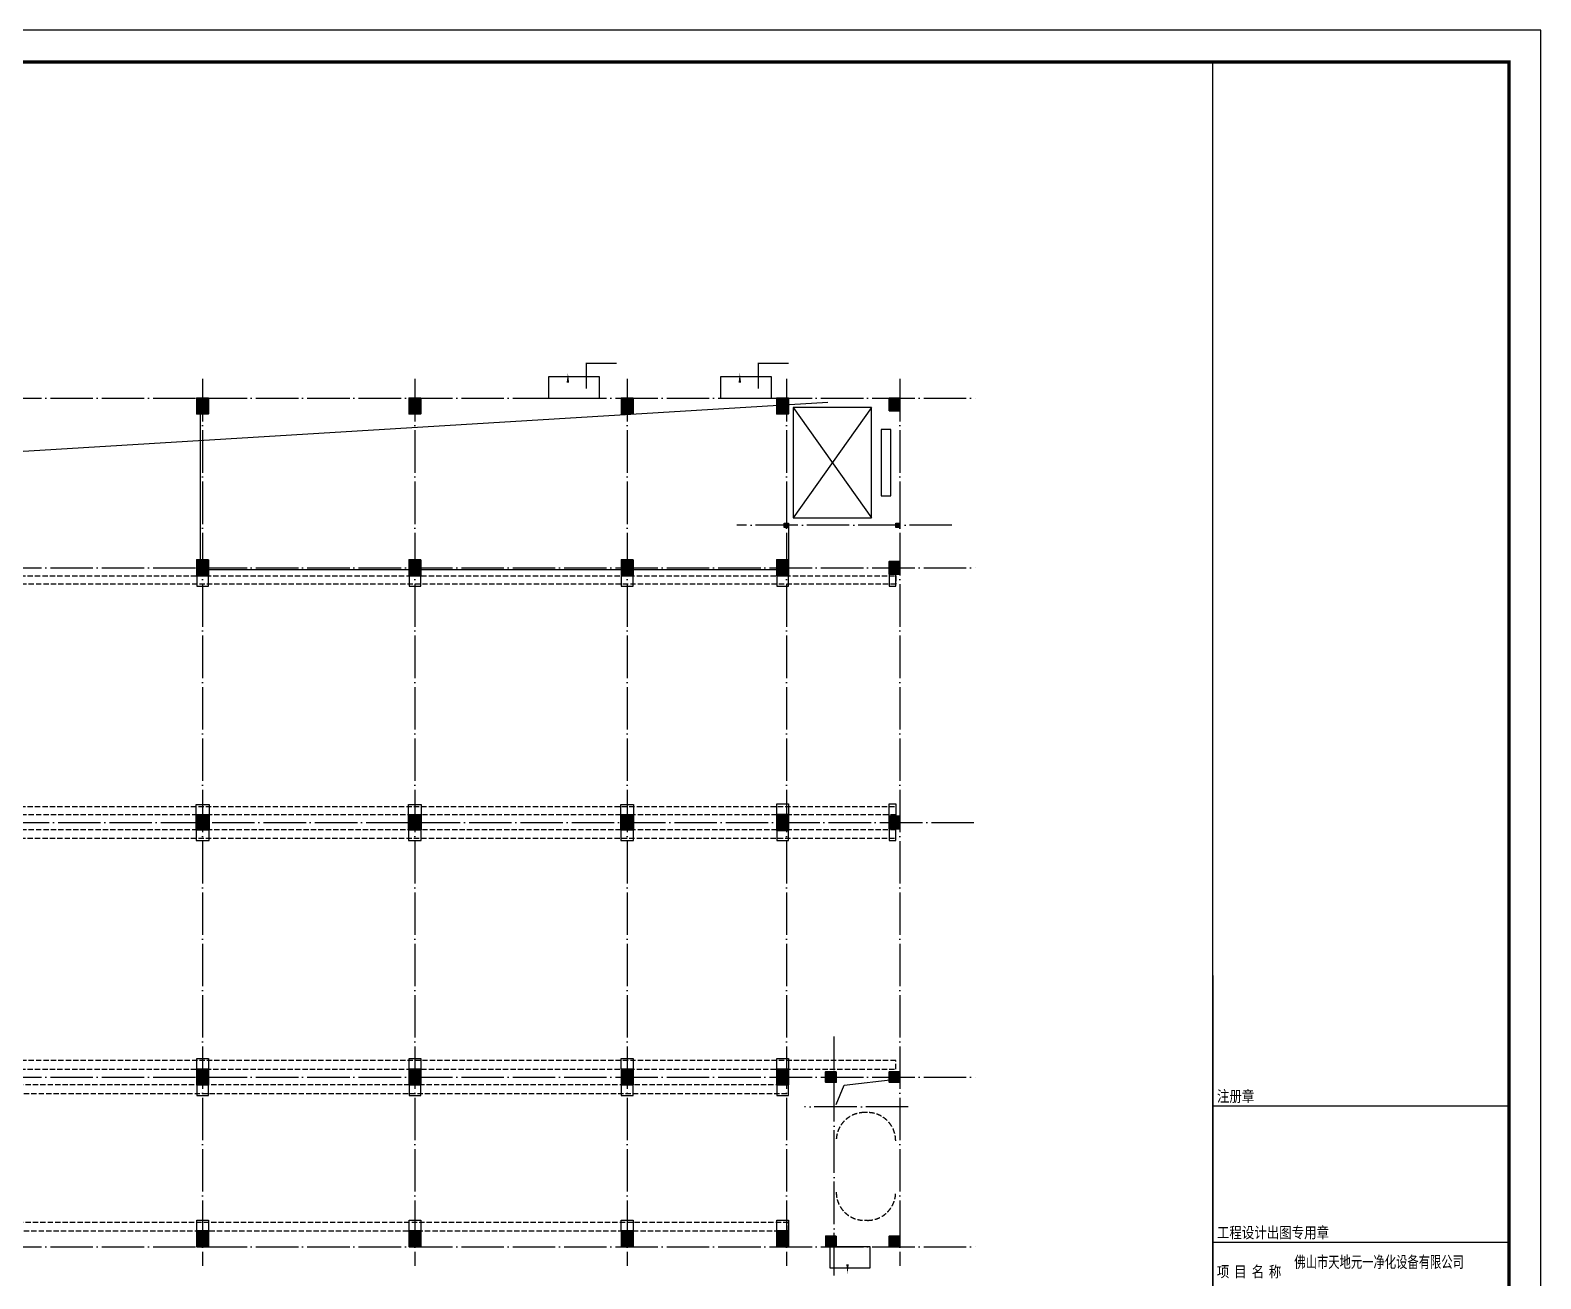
# Model space of a CAD drawing. Extents: x -1041549 to 749950, y -354245 to 17554.
# Drawn here: x 45472 to 116638, y -143379 to -84536 of the extents above; entities that cross this region are included whole.
import ezdxf

# ---------------------------------------------------------------- set-up
doc = ezdxf.new("R2010")
doc.units = 0
doc.header["$LTSCALE"] = 1000
doc.header["$MEASUREMENT"] = 0
doc.linetypes.add('DASH', pattern=[0.35, 0.25, -0.1])
doc.linetypes.add('DOTE', pattern=[2.42, 2, -0.2, 0.02, -0.2])
for name, color, linetype in [('13', 13, 'Continuous'), ('14', 1, 'Continuous'), ('DIM_SYMB', 3, 'Continuous'), ('DOTE', 1, 'Continuous'), ('EVTR', 2, 'Continuous'), ('K+T', 252, 'Continuous'), ('PUB_DIM', 3, 'Continuous'), ('PUB_TITLE', 4, 'Continuous'), ('填充', 8, 'Continuous')]:
    doc.layers.add(name, color=color, linetype=linetype)
doc.layers.add('砼柱', color=2, linetype='Continuous', lineweight=35)
doc.styles.add('_HZTXT', font='gs_txt.shx', dxfattribs={"width": 0.8, "bigfont": 'HZTXT.shx'})
doc.styles.add('宋体', font='')
doc.styles.get('宋体').set_extended_font_data('宋体')

# ---------------------------------------------------------------- blocks, each defined once
blk = doc.blocks.new('A$Ce58e362c')
at = {"layer": '14'}
for p, q in [((15730, 44126), (15730, 1076)), ((15730, 37980), (29680, 37980)), ((15730, 31556), (29680, 31556))]:
    blk.add_line(p, q, dxfattribs=at)
blk.add_lwpolyline([(15730, 1076), (15730, 87176)], dxfattribs=at)
at = {"layer": '13', "color": 7, "style": '_HZTXT', "width": 0.85}
blk.add_text('佛山市天地元一净化设备有限公司', height=626.86, dxfattribs=at).set_placement((19568, 30290))
at = {"layer": '14', "style": '宋体', "width": 0.82}
for s, p in [('注册章', (15921, 38174)), ('工程设计出图专用章', (15921, 31749)), ('项', (15916, 29905)), ('目', (16731, 29905)), ('名', (17559, 29905)), ('称', (18367, 29905))]:
    blk.add_text(s, height=525, dxfattribs=at).set_placement(p)
blk = doc.blocks.new('A$C0c62b0a2')
at = {"layer": '填充'}
h = blk.add_hatch(color=256, dxfattribs=at)
h.dxf.hatch_style = 1
h.paths.add_polyline_path([(76220, 40000), (75670, 40000), (75670, 39250), (76220, 39250)])
h = blk.add_hatch(color=256, dxfattribs=at)
h.dxf.hatch_style = 1
h.paths.add_polyline_path([(86220, 40000), (85670, 40000), (85670, 39250), (86220, 39250)])
h = blk.add_hatch(color=256, dxfattribs=at)
h.dxf.hatch_style = 1
h.paths.add_polyline_path([(96220, 40000), (95670, 40000), (95670, 39250), (96220, 39250)])
h = blk.add_hatch(color=256, dxfattribs=at)
h.dxf.hatch_style = 1
h.paths.add_polyline_path([(103545, 40000), (102995, 40000), (102995, 39250), (103545, 39250)])
h = blk.add_hatch(color=256, dxfattribs=at)
h.dxf.hatch_style = 1
h.paths.add_polyline_path([(108795, 40000), (108295, 40000), (108295, 39400), (108795, 39400)])
h = blk.add_hatch(color=256, dxfattribs=at)
h.dxf.hatch_style = 1
h.paths.add_polyline_path([(76220, 32375), (75670, 32375), (75670, 31625), (76220, 31625)])
h = blk.add_hatch(color=256, dxfattribs=at)
h.dxf.hatch_style = 1
h.paths.add_polyline_path([(86220, 32375), (85670, 32375), (85670, 31625), (86220, 31625)])
h = blk.add_hatch(color=256, dxfattribs=at)
h.dxf.hatch_style = 1
h.paths.add_polyline_path([(96220, 32375), (95670, 32375), (95670, 31625), (96220, 31625)])
h = blk.add_hatch(color=256, dxfattribs=at)
h.dxf.hatch_style = 1
h.paths.add_polyline_path([(103545, 32375), (102995, 32375), (102995, 31625), (103545, 31625)])
h = blk.add_hatch(color=256, dxfattribs=at)
h.dxf.hatch_style = 1
h.paths.add_polyline_path([(108795, 32300), (108295, 32300), (108295, 31700), (108795, 31700)])
h = blk.add_hatch(color=256, dxfattribs=at)
h.dxf.hatch_style = 1
h.paths.add_polyline_path([(76245, 20350), (75645, 20350), (75645, 19650), (76245, 19650)])
h = blk.add_hatch(color=256, dxfattribs=at)
h.dxf.hatch_style = 1
h.paths.add_polyline_path([(86245, 20350), (85645, 20350), (85645, 19650), (86245, 19650)])
h = blk.add_hatch(color=256, dxfattribs=at)
h.dxf.hatch_style = 1
h.paths.add_polyline_path([(96245, 20350), (95645, 20350), (95645, 19650), (96245, 19650)])
h = blk.add_hatch(color=256, dxfattribs=at)
h.dxf.hatch_style = 1
h.paths.add_polyline_path([(103545, 20375), (102995, 20375), (102995, 19625), (103545, 19625)])
h = blk.add_hatch(color=256, dxfattribs=at)
h.dxf.hatch_style = 1
h.paths.add_polyline_path([(108795, 20300), (108295, 20300), (108295, 19700), (108795, 19700)])
h = blk.add_hatch(color=256, dxfattribs=at)
h.dxf.hatch_style = 1
h.paths.add_polyline_path([(76220, 8375), (75670, 8375), (75670, 7625), (76220, 7625)])
h = blk.add_hatch(color=256, dxfattribs=at)
h.dxf.hatch_style = 1
h.paths.add_polyline_path([(86220, 8375), (85670, 8375), (85670, 7625), (86220, 7625)])
h = blk.add_hatch(color=256, dxfattribs=at)
h.dxf.hatch_style = 1
h.paths.add_polyline_path([(96220, 8375), (95670, 8375), (95670, 7625), (96220, 7625)])
h = blk.add_hatch(color=256, dxfattribs=at)
h.dxf.hatch_style = 1
h.paths.add_polyline_path([(103545, 8375), (102995, 8375), (102995, 7625), (103545, 7625)])
h = blk.add_hatch(color=256, dxfattribs=at)
h.dxf.hatch_style = 1
h.paths.add_polyline_path([(105795, 8250), (105295, 8250), (105295, 7750), (105795, 7750)])
h = blk.add_hatch(color=256, dxfattribs=at)
h.dxf.hatch_style = 1
h.paths.add_polyline_path([(108795, 8250), (108295, 8250), (108295, 7750), (108795, 7750)])
h = blk.add_hatch(color=256, dxfattribs=at)
h.dxf.hatch_style = 1
h.paths.add_polyline_path([(76220, 750), (75670, 750), (75670, 0), (76220, 0)])
h = blk.add_hatch(color=256, dxfattribs=at)
h.dxf.hatch_style = 1
h.paths.add_polyline_path([(86220, 750), (85670, 750), (85670, 0), (86220, 0)])
h = blk.add_hatch(color=256, dxfattribs=at)
h.dxf.hatch_style = 1
h.paths.add_polyline_path([(96220, 750), (95670, 750), (95670, 0), (96220, 0)])
h = blk.add_hatch(color=256, dxfattribs=at)
h.dxf.hatch_style = 1
h.paths.add_polyline_path([(103545, 750), (102995, 750), (102995, 0), (103545, 0)])
h = blk.add_hatch(color=256, dxfattribs=at)
h.dxf.hatch_style = 1
h.paths.add_polyline_path([(105797, 500), (105297, 500), (105297, 0), (105797, 0)])
h = blk.add_hatch(color=256, dxfattribs=at)
h.dxf.hatch_style = 1
h.paths.add_polyline_path([(108795, 500), (108295, 500), (108295, 0), (108795, 0)])
at = {"layer": '砼柱', "lineweight": 35}
for points in [[(76220, 40000), (75670, 40000), (75670, 39250), (76220, 39250)], [(86220, 40000), (85670, 40000), (85670, 39250), (86220, 39250)], [(96220, 40000), (95670, 40000), (95670, 39250), (96220, 39250)], [(103545, 40000), (102995, 40000), (102995, 39250), (103545, 39250)], [(108795, 40000), (108295, 40000), (108295, 39400), (108795, 39400)], [(76220, 32375), (75670, 32375), (75670, 31625), (76220, 31625)], [(86220, 32375), (85670, 32375), (85670, 31625), (86220, 31625)], [(96220, 32375), (95670, 32375), (95670, 31625), (96220, 31625)], [(103545, 32375), (102995, 32375), (102995, 31625), (103545, 31625)], [(108795, 32300), (108295, 32300), (108295, 31700), (108795, 31700)], [(76245, 20350), (75645, 20350), (75645, 19650), (76245, 19650)], [(86245, 20350), (85645, 20350), (85645, 19650), (86245, 19650)], [(96245, 20350), (95645, 20350), (95645, 19650), (96245, 19650)], [(103545, 20375), (102995, 20375), (102995, 19625), (103545, 19625)], [(108795, 20300), (108295, 20300), (108295, 19700), (108795, 19700)], [(76220, 8375), (75670, 8375), (75670, 7625), (76220, 7625)], [(86220, 8375), (85670, 8375), (85670, 7625), (86220, 7625)], [(96220, 8375), (95670, 8375), (95670, 7625), (96220, 7625)], [(103545, 8375), (102995, 8375), (102995, 7625), (103545, 7625)], [(105795, 8250), (105295, 8250), (105295, 7750), (105795, 7750)], [(108795, 8250), (108295, 8250), (108295, 7750), (108795, 7750)], [(76220, 750), (75670, 750), (75670, 0), (76220, 0)], [(86220, 750), (85670, 750), (85670, 0), (86220, 0)], [(96220, 750), (95670, 750), (95670, 0), (96220, 0)], [(103545, 750), (102995, 750), (102995, 0), (103545, 0)], [(105797, 500), (105297, 500), (105297, 0), (105797, 0)], [(108795, 500), (108295, 500), (108295, 0), (108795, 0)]]:
    blk.add_lwpolyline(points, close=True, dxfattribs=at)

msp = doc.modelspace()

# ---------------------------------------------------------------- linework, layer by layer
at = {"color": 8, "linetype": 'DASH'}
for p, q in [((84920.5, -135544.9), (84770.5, -135544.9)), ((84920.5, -135544.9), (84770.5, -135544.9)), ((84920.5, -140624.9), (84770.5, -140624.9)), ((84920.5, -140624.9), (84770.5, -140624.9))]:
    msp.add_line(p, q, dxfattribs=at)
for points in [[(72295.5, -100869.9), (69895.5, -100869.9), (69895.5, -101869.9), (72295.5, -101869.9)], [(80395.5, -100869.9), (77995.5, -100869.9), (77995.5, -101869.9), (80395.5, -101869.9)], [(80995.5, -107769.9), (81195.5, -107769.9), (81195.5, -107969.9), (80995.5, -107969.9)], [(86245.5, -107769.9), (86445.5, -107769.9), (86445.5, -107969.9), (86245.5, -107969.9)], [(85045.5, -141869.9), (83145.5, -141869.9), (83145.5, -142869.9), (85045.5, -142869.9)]]:
    msp.add_lwpolyline(points, close=True)
for points in [[(81195.5, -107969.9), (81195.5, -109969.9), (53495.5, -109969.9), (53495.5, -102069.9)], [(53320.5, -110244.9), (53320.5, -110744.9), (53870.5, -110744.9), (53870.5, -110244.9)], [(63320.5, -110244.9), (63320.5, -110744.9), (63870.5, -110744.9), (63870.5, -110244.9)], [(73320.5, -110244.9), (73320.5, -110744.9), (73870.5, -110744.9), (73870.5, -110244.9)], [(80645.5, -110244.9), (80645.5, -110744.9), (81195.5, -110744.9), (81195.5, -110244.9)], [(85945.5, -110169.9), (85945.5, -110744.9), (86245.5, -110744.9), (86245.5, -110169.9)], [(53295.5, -121519.9), (53295.5, -121019.9), (53895.5, -121019.9), (53895.5, -121519.9)], [(63295.5, -121519.9), (63295.5, -121019.9), (63895.5, -121019.9), (63895.5, -121519.9)], [(73295.5, -121519.9), (73295.5, -121019.9), (73895.5, -121019.9), (73895.5, -121519.9)], [(80645.5, -121494.9), (80645.5, -120994.9), (81195.5, -120994.9), (81195.5, -121494.9)], [(85945.5, -121594.9), (85945.5, -120994.9), (86245.5, -120994.9), (86245.5, -121594.9)], [(53295.5, -122219.9), (53295.5, -122719.9), (53895.5, -122719.9), (53895.5, -122219.9)], [(63295.5, -122219.9), (63295.5, -122719.9), (63895.5, -122719.9), (63895.5, -122219.9)], [(73295.5, -122219.9), (73295.5, -122719.9), (73895.5, -122719.9), (73895.5, -122219.9)], [(80645.5, -122219.9), (80645.5, -122719.9), (81195.5, -122719.9), (81195.5, -122219.9)], [(85945.5, -122219.9), (85945.5, -122719.9), (86245.5, -122719.9), (86245.5, -122219.9)], [(53320.5, -133494.9), (53320.5, -132994.9), (53870.5, -132994.9), (53870.5, -133494.9)], [(63320.5, -133494.9), (63320.5, -132994.9), (63870.5, -132994.9), (63870.5, -133494.9)], [(73320.5, -133494.9), (73320.5, -132994.9), (73870.5, -132994.9), (73870.5, -133494.9)], [(80645.5, -133494.9), (80645.5, -132994.9), (81195.5, -132994.9), (81195.5, -133494.9)], [(53320.5, -134244.9), (53320.5, -134744.9), (53870.5, -134744.9), (53870.5, -134244.9)], [(63320.5, -134244.9), (63320.5, -134744.9), (63870.5, -134744.9), (63870.5, -134244.9)], [(73320.5, -134244.9), (73320.5, -134744.9), (73870.5, -134744.9), (73870.5, -134244.9)], [(80645.5, -134244.9), (80645.5, -134744.9), (81195.5, -134744.9), (81195.5, -134244.9)], [(53320.5, -141119.9), (53320.5, -140619.9), (53870.5, -140619.9), (53870.5, -141119.9)], [(63320.5, -141119.9), (63320.5, -140619.9), (63870.5, -140619.9), (63870.5, -141119.9)], [(73320.5, -141119.9), (73320.5, -140619.9), (73870.5, -140619.9), (73870.5, -141119.9)], [(80645.5, -141119.9), (80645.5, -140619.9), (81195.5, -140619.9), (81195.5, -141119.9)]]:
    msp.add_lwpolyline(points)
for centre, start, end in [((84770.5, -136869.9), 90, 180.000087), ((84770.5, -136869.9), 90, 180.000087), ((84920.5, -136869.9), 359.999913, 90), ((84920.5, -136869.9), 359.999913, 90), ((84770.5, -139299.9), 179.999913, 270), ((84770.5, -139299.9), 179.999913, 270), ((84920.5, -139299.9), 270, 0.000087), ((84920.5, -139299.9), 270, 0.000087)]:
    msp.add_arc(centre, 1325, start, end, dxfattribs=at)
for points in [[(80995.5, -107769.9), (81195.5, -107769.9), (80995.5, -107969.9), (81195.5, -107969.9)], [(86245.5, -107769.9), (86445.5, -107769.9), (86245.5, -107969.9), (86445.5, -107969.9)]]:
    msp.add_solid(points)
at = {"layer": 'DIM_SYMB'}
for points in [[(70803.2, -102065.7, 0, 0, 0), (70803.2, -100699.3, 0, 120, 0), (70803.2, -101149.3, 0, 0, 0)], [(78903.2, -102065.7, 0, 0, 0), (78903.2, -100699.3, 0, 120, 0), (78903.2, -101149.3, 0, 0, 0)], [(83976.4, -141694.1, 0, 0, 0), (83976.4, -143140.7, 0, 120, 0), (83976.4, -142690.7, 0, 0, 0)]]:
    msp.add_lwpolyline(points, format="xyseb", dxfattribs=at)
at = {"layer": 'DOTE', "linetype": 'DOTE'}
for p, q in [((53595.5, -100969.9), (53595.5, -142769.9)), ((63595.5, -100969.9), (63595.5, -142769.9)), ((73595.5, -100969.9), (73595.5, -142769.9)), ((81095.5, -100969.9), (81095.5, -142769.9)), ((86445.5, -100969.9), (86445.5, -142769.9)), ((-23754.5, -101869.9), (89995.5, -101869.9)), ((88895.5, -107869.9), (78766.1, -107869.9)), ((-23754.5, -109869.9), (89995.5, -109869.9)), ((-6454.5, -121869.9), (89995.5, -121869.9)), ((83345.5, -143219.9), (83345.5, -131964.5)), ((-23754.5, -133869.9), (89995.5, -133869.9)), ((86832.1, -135269.9), (81955.8, -135269.9)), ((-23754.5, -141869.9), (89995.5, -141869.9))]:
    msp.add_line(p, q, dxfattribs=at)
at = {"layer": 'EVTR'}
for p, q in [((85100.5, -102319.9), (81420.5, -102319.9)), ((81420.5, -102319.9), (81420.5, -107519.9)), ((85100.5, -102319.9), (81420.5, -107519.9)), ((81420.5, -102319.9), (85100.5, -107519.9)), ((85100.5, -107519.9), (85100.5, -102319.9)), ((86020.5, -103359.9), (85560.5, -103359.9)), ((85560.5, -103359.9), (85560.5, -106479.9)), ((86020.5, -106479.9), (86020.5, -103359.9)), ((85560.5, -106479.9), (86020.5, -106479.9)), ((81420.5, -107519.9), (85100.5, -107519.9))]:
    msp.add_line(p, q, dxfattribs=at)
at = {"layer": 'K+T'}
for points in [[(-6454.5, -141669.9), (531, -107086.1), (83045.5, -102069.9)], [(83445.5, -135169.9), (83817.9, -134250.2), (86245.5, -133969.9)]]:
    msp.add_lwpolyline(points, dxfattribs=at)
at = {"layer": 'K+T', "linetype": 'DASH'}
for points in [[(-6454.5, -110244.9), (86245.5, -110244.9), (86245.5, -110644.9), (-6454.5, -110644.9)], [(-6454.5, -121119.9), (86245.5, -121119.9), (86245.5, -121519.9), (-6454.5, -121519.9)], [(-6454.5, -122619.9), (86245.5, -122619.9), (86245.5, -122219.9), (-6454.5, -122219.9)], [(-6454.5, -133494.9), (86245.5, -133494.9), (86245.5, -133094.9), (-6454.5, -133094.9)], [(3170.5, -134644.9), (81195.5, -134644.9), (81195.5, -134244.9), (3170.5, -134244.9)], [(3170.5, -141119.9), (81195.5, -141119.9), (81195.5, -140719.9), (3170.5, -140719.9)]]:
    msp.add_lwpolyline(points, close=True, dxfattribs=at)
at = {"layer": 'PUB_DIM'}
for p, q in [((73088.6, -100247.5), (71653.3, -100247.5)), ((71670.3, -100247.5), (71670.3, -101426.1)), ((81188.6, -100247.5), (79753.3, -100247.5)), ((79770.3, -100247.5), (79770.3, -101426.1))]:
    msp.add_line(p, q, dxfattribs=at)
at = {"layer": 'PUB_TITLE'}
msp.add_lwpolyline([(-41012.3, -173635.6), (116637.7, -173635.6), (116637.7, -84535.6), (-41012.3, -84535.6)], close=True, dxfattribs=at)
at = {"layer": 'PUB_TITLE', "const_width": 150}
msp.add_lwpolyline([(-37262.3, -172135.6), (115137.7, -172135.6), (115137.7, -86035.6), (-37262.3, -86035.6)], close=True, dxfattribs=at)

# ---------------------------------------------------------------- block references
for name, p in [('A$Ce58e362c', (85457.7, -173211.2)), ('A$C0c62b0a2', (-22349.2, -141869.9))]:
    msp.add_blockref(name, p)

doc.saveas('drawing.dxf')
